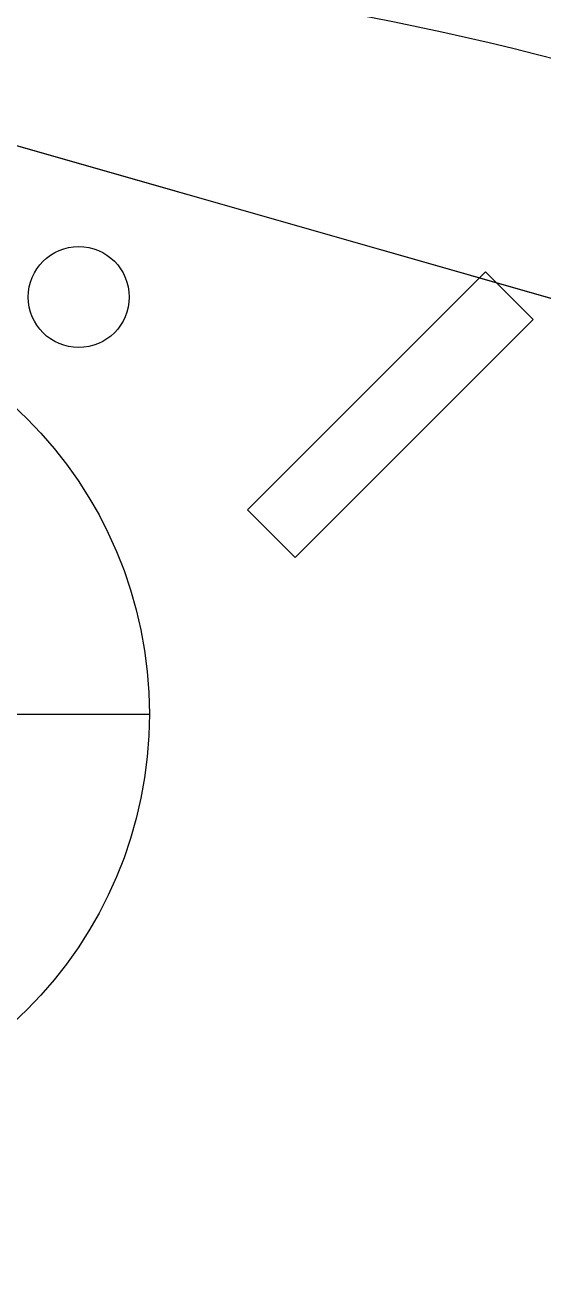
# Model space of a CAD drawing. Header units: millimetres. Extents: x -84 to 819, y -78 to 109.
# Drawn here: x 482.98 to 498.39, y 9.62 to 46.43 of the extents above; entities that cross this region are included whole.
import ezdxf

# ---------------------------------------------------------------- set-up
doc = ezdxf.new("R2010")
doc.units = ezdxf.units.MM

msp = doc.modelspace()

# ---------------------------------------------------------------- linework, layer by layer
for p, q in [((478.689, 44), (513.689, 34)), ((461.867, 25.957), (486.686, 25.957))]:
    msp.add_line(p, q)
for points in [[(393.689, -26), (523.689, -26), (523.689, 24), (513.689, 34), (478.689, 44), (438.689, 44), (403.889, 34), (393.689, 24)], [(489.597, 32.021), (496.668, 39.092), (498.083, 37.678), (491.012, 30.607)]]:
    msp.add_lwpolyline(points, close=True)
for centre, radius in [((484.586, 38.346), 1.5), ((474.277, 25.957), 12.409)]:
    msp.add_circle(centre, radius)
at = {"end_tangent": (-1, 0)}
msp.add_spline([(458.689, 49.036), (504.432, 43.707), (529.817, 26.469), (538.669, 0), (525.376, -42.367), (495.37, -70.848), (481.942, -62.05), (458.689, -37.184)], degree=3, dxfattribs=at)

doc.saveas('drawing.dxf')
